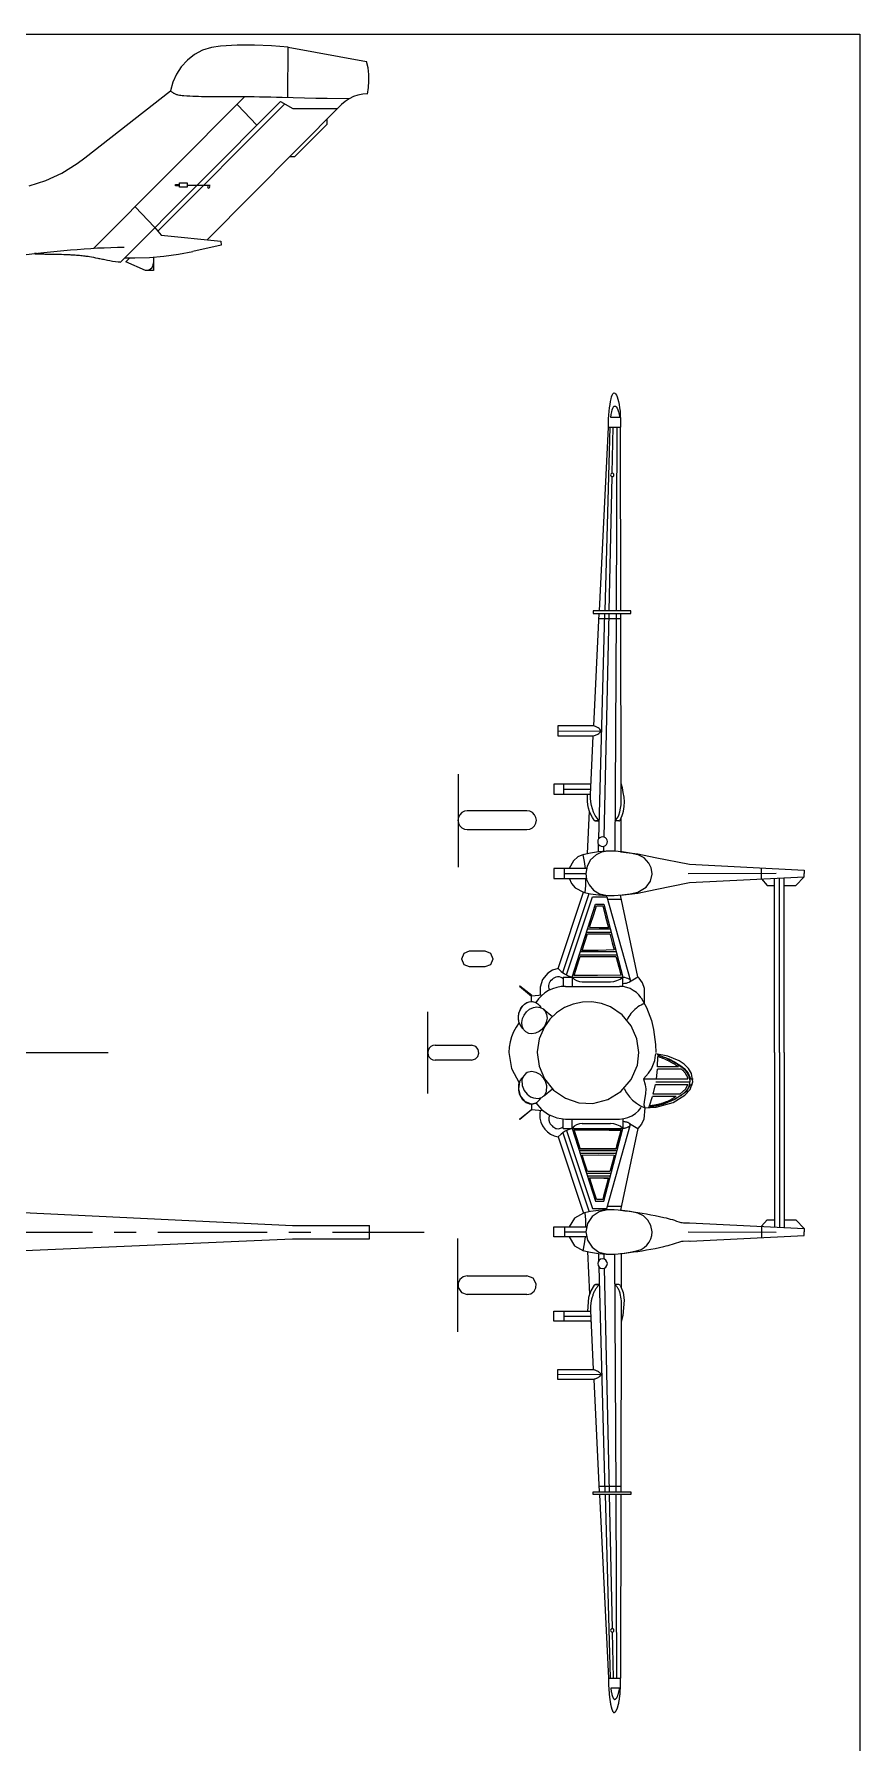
# Model space of a CAD drawing. Header units: inches. Extents: x 17 to 413, y 34 to 164.
# Drawn here: x 97.85 to 116.77, y 125.19 to 164.3 of the extents above; entities that cross this region are included whole.
import ezdxf

# ---------------------------------------------------------------- set-up
doc = ezdxf.new("R2010")
doc.units = ezdxf.units.IN
doc.header["$MEASUREMENT"] = 0
doc.linetypes.add('CENTERX2', pattern=[4, 2.5, -0.5, 0.5, -0.5])
doc.layers.add('CL', color=2, linetype='CENTERX2')
doc.layers.add('Layer 1', color=7, linetype='Continuous')

msp = doc.modelspace()

# ---------------------------------------------------------------- linework, layer by layer
at = {"linetype": 'Continuous'}
for p, q in [((73.45323, 140.98644), (99.54782, 140.98644)), ((103.77185, 137.0309), (105.53111, 137.0309)), ((105.53111, 136.7258), (105.53111, 137.0309)), ((103.77185, 136.7258), (105.53111, 136.7258))]:
    msp.add_line(p, q, dxfattribs=at)
at = {"layer": 'CL', "linetype": 'CENTERX2'}
msp.add_line((76.68892, 136.87943), (106.78484, 136.87943), dxfattribs=at)
at = {"layer": 'Layer 1', "color": 7}
for points in [[(72.8027, 164.29802), (116.76568, 164.29802), (116.76568, 124.4937), (72.8027, 124.4937), (72.8027, 164.29802), (72.8027, 164.29802)], [(102.11862, 164.02632), (101.91412, 163.99494), (101.71249, 163.92825), (101.52921, 163.82913), (101.36538, 163.70577), (101.22414, 163.54983), (101.11387, 163.38217), (101.03296, 163.19731), (100.9804, 162.99848)], [(103.67448, 164.00252), (103.28713, 164.03281), (102.89763, 164.04796), (102.50596, 164.04579), (102.11862, 164.02632)], [(103.66798, 162.8535), (103.67448, 164.00252)], [(103.67448, 164.00252), (105.46836, 163.67144)], [(105.48784, 162.92491), (105.5138, 163.07422), (105.52246, 163.22353), (105.52029, 163.375), (105.50082, 163.5243), (105.46836, 163.67144)], [(99.01773, 161.46863), (100.9804, 162.99848)], [(99.22114, 159.39998), (102.67691, 162.86865)], [(99.83569, 159.08189), (103.49487, 162.75613)], [(100.69044, 159.78731), (103.59225, 162.70203)], [(100.9804, 162.99848), (100.99122, 162.98766), (101.0042, 162.97684), (101.01719, 162.96819), (101.03017, 162.95953), (101.04315, 162.95088), (101.05614, 162.94439), (101.07128, 162.9379), (101.08427, 162.9314), (101.09942, 162.92491), (101.11456, 162.92059), (101.13187, 162.91626), (101.14702, 162.91193), (101.17948, 162.90544), (101.21194, 162.90111), (101.24656, 162.89679), (101.28118, 162.89246), (101.35043, 162.88813), (101.41751, 162.88597), (101.48676, 162.88164), (101.55384, 162.87947), (101.62092, 162.87731), (101.688, 162.87514), (101.75292, 162.87297), (101.81784, 162.87081), (101.88275, 162.87081), (102.01259, 162.86864), (102.14026, 162.86864), (102.26577, 162.86864), (102.51678, 162.86864), (102.76779, 162.86864), (102.8933, 162.86864), (103.01881, 162.86647), (103.14648, 162.86431), (103.27415, 162.86214), (103.40182, 162.85997), (103.53166, 162.85565), (103.78916, 162.84916), (104.04667, 162.84266), (104.30634, 162.83617), (104.56384, 162.83185), (105.07669, 162.82535)], [(103.49487, 162.75613), (103.78267, 162.59384)], [(105.49, 162.9314), (105.37964, 162.92491), (105.27144, 162.90327), (105.16758, 162.86865), (105.0702, 162.82105), (104.97932, 162.76046), (104.89492, 162.68689)], [(105.49, 162.9314), (105.48351, 162.9314)], [(101.81351, 159.59257), (104.89492, 162.68689)], [(102.51245, 162.68256), (102.95822, 162.21733)], [(103.78267, 162.59384), (104.80187, 162.59384)], [(104.55519, 162.345), (104.55519, 162.23031)], [(103.82379, 161.49676), (104.55519, 162.23031)], [(97.73644, 160.82631), (98.12229, 160.94936), (98.49135, 161.11818), (98.83933, 161.33948), (99.01773, 161.46862)], [(103.71126, 161.49676), (103.82379, 161.49676)], [(101.18381, 160.83029), (101.09509, 160.83029), (101.09509, 160.86059), (101.18381, 160.86059)], [(101.18381, 160.89521), (101.35692, 160.89521), (101.35692, 160.79567), (101.18381, 160.79567), (101.18381, 160.89521), (101.18381, 160.89521)], [(101.35692, 160.84544), (101.88275, 160.84544)], [(101.88059, 160.80433), (101.87193, 160.8238), (101.85246, 160.83246), (101.83298, 160.8238), (101.82433, 160.80433), (101.83298, 160.78485), (101.85246, 160.7762), (101.87193, 160.78485), (101.88059, 160.80433), (101.88059, 160.80433)], [(100.16677, 160.34775), (100.61253, 159.88252)], [(100.61253, 159.88252), (100.75968, 159.70076)], [(100.75968, 159.70076), (102.1316, 159.56011)], [(97.46188, 159.23336), (98.07643, 159.30044), (98.2279, 159.31558), (98.38154, 159.33073), (98.53518, 159.34588), (98.68882, 159.35886), (98.84246, 159.37184), (98.99609, 159.38483), (99.14973, 159.39565), (99.30337, 159.4043), (99.45701, 159.41079), (99.61065, 159.41729), (99.76428, 159.42161), (99.84218, 159.42161), (99.91792, 159.42378)], [(97.91197, 159.28313), (97.90548, 159.28097), (97.89899, 159.28097), (97.89249, 159.28097), (97.886, 159.28097), (97.88167, 159.2788), (97.87735, 159.2788), (97.87302, 159.2788), (97.87086, 159.2788), (97.86653, 159.2788), (97.86437, 159.27663), (97.8622, 159.27663), (97.86004, 159.27663), (97.8622, 159.27447), (97.86437, 159.27447), (97.86869, 159.27447), (97.87519, 159.2723), (97.88168, 159.2723), (97.89033, 159.2723), (97.90115, 159.2723), (97.91414, 159.27013), (97.92712, 159.27013), (97.94227, 159.27013), (97.95958, 159.27013), (97.97473, 159.27013), (97.9942, 159.26797), (98.01368, 159.26797), (98.03315, 159.26797), (98.05479, 159.26797), (98.07643, 159.26797), (98.09807, 159.2658), (98.12187, 159.2658), (98.14567, 159.2658), (98.17164, 159.2658), (98.22141, 159.26364), (98.27335, 159.26364), (98.37721, 159.26147), (98.43131, 159.2593), (98.48108, 159.2593), (98.53302, 159.25714), (98.55682, 159.25714), (98.58062, 159.25497), (98.60442, 159.25497), (98.62606, 159.25497), (98.64987, 159.2528), (98.67151, 159.2528), (98.69098, 159.25064), (98.71262, 159.25064), (98.75157, 159.24847), (98.79052, 159.2463), (98.82731, 159.24198), (98.86193, 159.23981), (98.89439, 159.23764), (98.92685, 159.23332), (98.95714, 159.23115), (98.98527, 159.22682), (99.01341, 159.22466), (99.04154, 159.22033), (99.0675, 159.216), (99.09347, 159.21384), (99.11944, 159.20951), (99.16704, 159.20085), (99.21465, 159.1922), (99.26226, 159.18138), (99.31203, 159.17056), (99.33799, 159.16623), (99.3618, 159.16191), (99.38993, 159.15541), (99.41589, 159.14892), (99.44402, 159.1446), (99.47216, 159.1381), (99.50029, 159.13378), (99.53058, 159.12729), (99.59117, 159.11647), (99.65176, 159.10565), (99.71451, 159.09699), (99.7751, 159.08834), (99.8054, 159.08401), (99.83569, 159.08184)], [(99.93739, 159.18143), (100.15811, 159.17927)], [(99.9547, 159.08839), (100.04559, 159.18143)], [(100.15811, 159.17927), (100.49352, 159.18576), (100.82676, 159.21389), (101.16001, 159.25933), (101.49108, 159.32208)], [(100.5909, 159.19225), (100.5909, 158.88715)], [(102.14026, 159.46923), (101.49108, 159.32208)], [(102.1316, 159.56011), (102.14026, 159.46923)], [(100.4048, 158.88715), (99.9547, 159.08839)], [(100.35503, 158.90879), (100.40913, 158.89364), (100.46322, 158.89797), (100.51516, 158.92177), (100.55627, 158.95855), (100.58224, 159.00832), (100.5909, 159.06242)], [(100.5909, 158.88715), (100.4048, 158.88715)], [(111.00611, 155.30038), (111.00827, 155.39559), (111.0126, 155.4908), (111.01909, 155.57952), (111.02558, 155.66608), (111.03424, 155.7483), (111.04506, 155.82404), (111.05588, 155.89112), (111.06669, 155.94954), (111.07968, 155.99715), (111.09266, 156.0361), (111.10781, 156.06423), (111.12079, 156.08154), (111.13378, 156.08803)], [(111.13378, 156.08803), (111.15326, 156.08154), (111.17273, 156.06423), (111.19221, 156.0361), (111.20952, 155.99498), (111.22466, 155.94738), (111.23981, 155.88895), (111.2528, 155.82187), (111.26362, 155.74614), (111.27227, 155.66608), (111.27876, 155.57952), (111.28309, 155.48864), (111.28309, 155.39559), (111.28309, 155.30038)], [(111.06021, 155.52759), (111.07103, 155.59467), (111.08185, 155.65093), (111.09483, 155.7007), (111.10781, 155.73748), (111.1208, 155.76561), (111.13378, 155.78293), (111.14676, 155.78725)], [(111.14676, 155.78725), (111.1684, 155.78293), (111.18571, 155.76562), (111.20519, 155.73748), (111.2225, 155.69854), (111.23765, 155.65093), (111.2528, 155.59467), (111.26578, 155.52759)], [(110.80054, 151.09817), (111.00611, 155.30255)], [(110.93037, 151.09817), (111.04506, 155.30255)], [(111.00611, 155.30255), (111.28309, 155.30255)], [(111.26578, 155.52759), (111.06021, 155.52759)], [(111.09267, 154.25091), (111.11647, 155.30255)], [(111.20303, 155.30255), (111.18139, 151.09817)], [(111.29175, 151.09817), (111.28309, 155.30255)], [(111.02342, 151.09817), (111.09267, 154.17085)], [(111.13378, 154.2098), (111.12945, 154.22927), (111.11431, 154.24442), (111.09483, 154.25091), (111.07536, 154.24442), (111.06021, 154.22927), (111.05372, 154.2098), (111.06021, 154.19032), (111.07536, 154.17518), (111.09483, 154.17085), (111.11431, 154.17518), (111.12945, 154.19032), (111.13378, 154.2098), (111.13378, 154.2098)], [(111.51896, 151.09817), (110.65988, 151.09817), (110.65988, 151.03541), (111.51896, 151.03541)], [(110.6707, 148.46475), (110.79621, 151.03541)], [(110.78755, 145.88759), (110.92821, 151.03541)], [(110.9109, 145.92004), (111.02342, 151.03541)], [(111.18139, 151.03541), (111.15542, 145.5933)], [(111.3004, 146.83536), (111.29175, 151.03541)], [(111.51896, 151.03541), (111.51896, 151.09817)], [(111.29175, 150.91856), (110.78972, 150.91856)], [(110.6707, 148.46475), (109.84625, 148.46475), (109.84625, 148.23754), (110.65988, 148.23754)], [(109.84625, 148.35006), (110.8265, 148.34573)], [(110.5928, 146.88945), (110.65988, 148.23754)], [(110.65988, 148.23754), (110.68585, 148.24187), (110.71182, 148.25269), (110.76591, 148.27865), (110.78972, 148.2938), (110.80919, 148.31111), (110.82218, 148.33059), (110.8265, 148.35006), (110.82434, 148.36737), (110.81352, 148.38685), (110.79621, 148.40416), (110.77457, 148.4193), (110.72263, 148.44743), (110.6707, 148.46475)], [(107.56548, 147.36118), (107.56332, 145.22977)], [(110.60579, 147.12964), (109.75537, 147.12964), (109.75537, 146.90027), (110.5928, 146.90027)], [(109.98474, 146.90027), (109.98474, 147.12964)], [(110.59713, 147.12964), (110.60579, 147.14912)], [(111.27444, 146.30738), (111.3004, 146.35931), (111.32204, 146.41124), (111.33935, 146.46317), (111.35234, 146.51511), (111.36099, 146.5692), (111.36748, 146.6233), (111.37181, 146.72933), (111.36532, 146.83536), (111.34801, 146.94139), (111.32637, 147.04525), (111.3004, 147.14912)], [(109.98474, 147.01496), (110.59929, 147.01496)], [(110.68369, 146.30738), (110.64041, 146.37013), (110.60362, 146.43721), (110.57549, 146.50862), (110.55385, 146.58435), (110.53654, 146.66225), (110.52788, 146.74231), (110.52572, 146.82238), (110.52788, 146.90027)], [(110.79837, 146.29006), (110.74644, 146.35065), (110.70316, 146.41773), (110.66854, 146.48914), (110.64041, 146.56704), (110.61877, 146.64494), (110.60362, 146.72717), (110.59497, 146.80939), (110.5928, 146.88945)], [(111.15758, 146.29006), (111.18571, 146.32036), (111.20735, 146.35282), (111.22899, 146.38527), (111.24414, 146.42206), (111.27011, 146.4978), (111.28742, 146.58002), (111.29607, 146.66225), (111.3004, 146.7488), (111.3004, 146.91542)], [(107.77538, 146.5216), (107.7083, 146.51294), (107.64988, 146.48048), (107.60011, 146.43288), (107.56981, 146.37229), (107.55899, 146.30738), (107.56981, 146.2403), (107.60011, 146.17971), (107.64988, 146.1321), (107.7083, 146.10181), (107.77538, 146.09099)], [(109.14081, 146.5216), (107.77538, 146.5216)], [(109.14081, 146.09099), (109.2079, 146.10181), (109.26849, 146.1321), (109.31609, 146.17971), (109.34639, 146.2403), (109.35721, 146.30738), (109.34639, 146.37229), (109.31609, 146.43288), (109.26849, 146.48048), (109.2079, 146.51294), (109.14081, 146.5216)], [(110.52788, 145.54137), (110.57549, 146.51078)], [(110.68369, 146.30738), (110.69667, 146.29439), (110.71182, 146.29007)], [(110.79837, 146.29006), (110.71182, 146.29006)], [(110.71182, 146.29006), (110.79837, 146.29006)], [(111.2463, 146.29006), (111.15758, 146.29006)], [(111.2463, 146.29006), (111.26145, 146.29439), (111.27444, 146.30737)], [(111.30257, 145.58248), (111.3004, 146.35498)], [(107.77538, 146.09099), (109.14081, 146.09099)], [(110.98231, 145.81618), (110.97798, 145.84864), (110.96283, 145.8811), (110.93686, 145.9049), (110.90657, 145.92004), (110.87195, 145.92654), (110.83732, 145.92004), (110.80703, 145.9049), (110.78106, 145.8811), (110.76592, 145.84864), (110.76159, 145.81618), (110.76592, 145.78156), (110.78106, 145.7491), (110.80703, 145.7253), (110.83732, 145.71015), (110.87195, 145.70366), (110.90657, 145.71015), (110.93686, 145.7253), (110.96283, 145.7491), (110.97798, 145.78156), (110.98231, 145.81618), (110.98231, 145.81618)], [(110.437, 145.51973), (110.30923, 145.46704), (110.2038, 145.37859), (110.11064, 145.20082)], [(111.67692, 145.5154), (111.50165, 145.55435), (111.32204, 145.58248), (111.14027, 145.59547), (110.9585, 145.59547), (110.7789, 145.58248), (110.59929, 145.55435), (110.42185, 145.5154)], [(110.48028, 145.20164), (110.4608, 145.36177), (110.43051, 145.51757)], [(110.98231, 145.59547), (110.84712, 145.57183), (110.72299, 145.51387), (110.59925, 145.40278), (110.51861, 145.2566), (110.48893, 145.08912)], [(110.7789, 145.58248), (110.78323, 145.74694)], [(110.90224, 145.59114), (110.9044, 145.71015)], [(111.28093, 145.58465), (111.68324, 145.53902), (112.07944, 145.45649), (112.86708, 145.29686)], [(112.008, 145.08912), (111.98847, 145.21351), (111.93458, 145.32691), (111.82825, 145.44254), (111.68704, 145.51193), (111.67692, 145.5154)], [(110.50192, 145.20164), (109.75537, 145.20164), (109.75537, 144.97444), (110.50192, 144.97444)], [(109.99772, 144.97444), (109.99772, 145.20164)], [(112.86708, 145.29685), (115.49191, 145.16702)], [(114.50949, 144.96145), (114.50949, 145.21679)], [(115.49191, 145.16702), (115.49191, 145.08912)], [(109.99772, 145.08912), (110.48893, 145.08912)], [(110.11064, 144.9775), (110.16056, 144.85676), (110.24372, 144.75546), (110.437, 144.65851)], [(110.47162, 144.64986), (110.48677, 144.81215), (110.4911, 144.97444)], [(110.48893, 145.08912), (110.50861, 144.95301), (110.56322, 144.82716), (110.66516, 144.70406), (110.80198, 144.62087), (110.98231, 144.58061)], [(111.28093, 144.59143), (111.68322, 144.63716), (112.07938, 144.72051), (112.86708, 144.87923)], [(111.67692, 144.66068), (111.87325, 144.77125), (111.96827, 144.91002), (112.00661, 145.07339), (112.008, 145.08912)], [(112.83462, 145.08912), (114.84922, 145.09345)], [(112.86708, 144.87923), (115.49191, 145.00906)], [(114.50949, 144.96145), (114.63932, 144.80998), (114.8146, 144.80998)], [(114.8146, 140.98644), (114.8146, 144.97444)], [(114.9228, 140.98644), (114.9228, 144.98093)], [(115.03099, 144.80998), (115.29715, 144.80998), (115.49191, 145.00906)], [(115.03099, 140.98644), (115.03099, 144.98526)], [(115.49191, 145.00906), (115.49191, 145.08912)], [(109.85491, 142.91444), (110.437, 144.65851)], [(109.96094, 142.81923), (110.56683, 144.62822)], [(110.04533, 142.7673), (110.64257, 144.55032)], [(110.17517, 142.71753), (110.71182, 144.3837), (110.90224, 144.3837), (111.33502, 142.71753)], [(110.42185, 144.66068), (110.59929, 144.62173), (110.7789, 144.59576), (110.9585, 144.58278), (111.14027, 144.58278), (111.32204, 144.59576), (111.50165, 144.62173), (111.67692, 144.66068)], [(110.57802, 143.85062), (110.59262, 143.90125), (110.67184, 144.14651), (110.73645, 144.34718), (110.80726, 144.34718), (110.87808, 144.34394), (110.94184, 144.09522), (111.00561, 143.84715), (110.79181, 143.84457), (110.57802, 143.85062), (110.57802, 143.85062)], [(110.64257, 144.55032), (110.97149, 144.55032)], [(110.97149, 144.55032), (111.50381, 142.65261)], [(110.98663, 144.49839), (111.3004, 144.49839)], [(111.68341, 142.72402), (111.28093, 144.59143)], [(110.46853, 143.51638), (110.52988, 143.70579), (110.78618, 143.70777), (111.04248, 143.70974), (111.0498, 143.68151), (111.09557, 143.50325), (111.13783, 143.34009), (110.77442, 143.32697), (110.40719, 143.32697), (110.46853, 143.51638), (110.46853, 143.51638)], [(110.50625, 143.7432), (111.0667, 143.7432)], [(111.04939, 143.81461), (110.52788, 143.81461)], [(107.82751, 143.3151), (108.18015, 143.3151), (108.30744, 143.26239), (108.36016, 143.13512), (108.36016, 143.12751), (108.30744, 143.00024), (108.18015, 142.94752), (107.82751, 142.94752), (107.70023, 143.00024), (107.64751, 143.12751), (107.64751, 143.13512), (107.70023, 143.26239), (107.82751, 143.3151), (107.82751, 143.3151)], [(110.22544, 142.75582), (110.33902, 143.11505), (110.36171, 143.18443), (110.76939, 143.18443), (111.17708, 143.18443), (111.18829, 143.14505), (111.24174, 142.94063), (111.28783, 142.76247), (110.75856, 142.74934), (110.22544, 142.75582), (110.22544, 142.75582)], [(110.22544, 142.75582), (110.33902, 143.11505), (110.36171, 143.18443), (110.76939, 143.18443), (111.17708, 143.18443), (111.18829, 143.14505), (111.24174, 142.94063), (111.28783, 142.76247), (110.75856, 142.74934), (110.22544, 142.75582), (110.22544, 142.75582)], [(110.33746, 143.22171), (111.20303, 143.22171)], [(111.18355, 143.29312), (110.36126, 143.29312)], [(109.85491, 142.91444), (109.72865, 142.87387), (109.61671, 142.80285), (109.49922, 142.66145), (109.44076, 142.48715), (109.44593, 142.30423)], [(109.85491, 142.91444), (109.92199, 142.84736), (109.99989, 142.7911), (110.08428, 142.74782), (110.17517, 142.71753)], [(109.2555, 142.29125), (108.97852, 142.51196), (108.97203, 142.50547), (109.24685, 142.28259)], [(110.02153, 142.50331), (109.92199, 142.49682), (109.82245, 142.4795), (109.72724, 142.44705), (109.63635, 142.40593), (109.55196, 142.35184), (109.47622, 142.28909), (109.40698, 142.21551), (109.34639, 142.13545)], [(109.66232, 142.41892), (109.64933, 142.45138), (109.64284, 142.48383), (109.64068, 142.52062), (109.64717, 142.55308), (109.65799, 142.58553), (109.6753, 142.61583), (109.69694, 142.64396), (109.72291, 142.66776), (109.74887, 142.6894), (109.77917, 142.70887), (109.81163, 142.72186), (109.84408, 142.72835), (109.88087, 142.72618), (109.91549, 142.71753), (109.94579, 142.70022), (109.96743, 142.67425)], [(109.96743, 142.71753), (111.33502, 142.71753)], [(109.96743, 142.71753), (109.96743, 142.50114)], [(110.02153, 142.50331), (111.25929, 142.50331)], [(110.17517, 142.71753), (110.17517, 142.50331)], [(110.17517, 142.71753), (110.22277, 142.67209), (110.27903, 142.63747), (110.34179, 142.61583), (110.4067, 142.60934)], [(110.20748, 142.71753), (111.33502, 142.71753)], [(110.4067, 142.60934), (111.05155, 142.60934)], [(111.05155, 142.60934), (111.12945, 142.61583), (111.20303, 142.63747), (111.27227, 142.67209), (111.33502, 142.71753)], [(111.75699, 142.23932), (111.70505, 142.3064), (111.64663, 142.36482), (111.57738, 142.41243), (111.50381, 142.45138), (111.42591, 142.4795), (111.34368, 142.49682), (111.25929, 142.50331)], [(111.33502, 142.49898), (111.33502, 142.71753)], [(111.33502, 142.71753), (111.37397, 142.71104), (111.41293, 142.70238), (111.44538, 142.69156), (111.47135, 142.67858), (111.49083, 142.6656), (111.50381, 142.65045), (111.50598, 142.6353), (111.50381, 142.62016), (111.49083, 142.60717), (111.47135, 142.59419), (111.44538, 142.58337), (111.41293, 142.57255), (111.37397, 142.56606), (111.33502, 142.56389)], [(111.49083, 142.60501), (111.68341, 142.72402)], [(111.83272, 142.11381), (111.8326, 142.45508), (111.78891, 142.58345), (111.70869, 142.69347), (111.6834, 142.72402)], [(109.0456, 141.54255), (109.00882, 141.58367), (108.97852, 141.6356), (108.95688, 141.69186), (108.94606, 141.75461), (108.94606, 141.81953), (108.95472, 141.88444), (108.97636, 141.94719), (109.00449, 142.00562), (109.04344, 142.05539), (109.08672, 142.09867), (109.13649, 142.13112), (109.18842, 142.1506), (109.24252, 142.15925), (109.29445, 142.15276), (109.34422, 142.13545), (109.38966, 142.10732), (109.43078, 142.06621), (109.46107, 142.0186)], [(108.95688, 141.69186), (108.94606, 141.79016), (108.95608, 141.8884), (108.99813, 141.99241), (109.04492, 142.05687), (109.11299, 142.1158), (109.19048, 142.15093), (109.26741, 142.15614), (109.34422, 142.13545)], [(109.11485, 141.46033), (109.06325, 141.51774), (109.02979, 141.59212), (109.02304, 141.67552), (109.0392, 141.76479), (109.07795, 141.84747), (109.13454, 141.92339), (109.20203, 141.97896), (109.28757, 142.02007), (109.369, 142.03292), (109.44544, 142.02345), (109.51061, 141.98826), (109.56155, 141.93451), (109.59203, 141.85835), (109.60112, 141.77644), (109.58119, 141.68206), (109.54738, 141.60406), (109.48075, 141.51988), (109.41845, 141.46916), (109.33463, 141.43071), (109.25565, 141.41723), (109.18189, 141.42713), (109.11485, 141.46033), (109.11485, 141.46033)], [(109.24685, 142.15925), (109.24685, 142.28909), (109.49786, 142.30856)], [(111.70722, 140.98644), (111.66028, 141.30637), (111.52946, 141.6018), (111.32127, 141.85071), (111.05221, 142.03159), (110.84706, 142.11019), (110.63063, 142.14801), (110.41095, 142.14432), (110.19606, 142.09834), (109.99903, 142.01651), (109.82031, 141.90003), (109.6655, 141.75327), (109.54019, 141.58059), (109.42039, 141.30186), (109.37748, 141.00144), (109.37668, 140.98644)], [(109.5195, 141.98182), (109.72291, 141.81736)], [(111.83272, 142.11381), (111.79377, 142.0965), (111.75482, 142.07703), (111.71804, 142.05539), (111.68125, 142.03159), (111.64663, 142.00562), (111.61201, 141.97749), (111.58171, 141.94719), (111.55142, 141.9169), (111.52328, 141.88228), (111.49732, 141.84766), (111.47352, 141.81087), (111.45404, 141.77409), (111.43456, 141.73514)], [(111.75699, 142.23932), (111.87814, 142.02366), (111.99009, 141.72182), (112.04044, 141.51392), (112.08472, 141.16989), (112.09239, 140.98644)], [(106.8687, 140.05165), (106.8687, 141.91907)], [(108.96337, 141.67455), (108.89196, 141.57285), (108.8357, 141.46465), (108.7881, 141.34997), (108.75564, 141.23096), (108.73616, 141.10978), (108.72967, 140.98644)], [(107.04182, 141.15955), (106.98772, 141.15089), (106.94011, 141.12709), (106.90116, 141.08814), (106.87736, 141.03837), (106.8687, 140.98644), (106.87736, 140.93234), (106.90116, 140.88474), (106.94011, 140.84579), (106.98772, 140.81982), (107.04182, 140.81333)], [(107.04182, 141.15955), (107.86843, 141.15955)], [(107.86843, 140.81333), (107.04182, 140.81333)], [(107.86843, 140.81333), (107.96605, 140.84253), (108.01883, 140.90123), (108.0421, 140.97641), (108.02381, 141.06142), (107.96827, 141.12902), (107.86843, 141.15955)], [(108.72967, 140.98644), (108.78984, 140.6232), (108.96337, 140.29833)], [(109.37668, 140.98644), (109.4194, 140.67556), (109.54241, 140.38682), (109.75013, 140.13089), (110.02066, 139.94253), (110.32574, 139.84077), (110.64707, 139.82543), (110.99077, 139.91068), (111.29251, 140.09567), (111.52852, 140.37013), (111.67005, 140.70331), (111.70722, 140.98644)], [(111.80676, 140.38921), (111.92395, 140.51661), (111.99321, 140.61446), (112.06651, 140.81047), (112.08751, 140.93177), (112.09239, 140.96264)], [(111.83705, 139.72275), (112.09773, 139.74103), (112.49355, 139.84839), (112.7596, 140.00976), (112.8797, 140.14591), (112.9431, 140.3148), (112.91229, 140.50921), (112.84014, 140.62587), (112.7406, 140.72073), (112.62704, 140.79636), (112.37073, 140.90523), (112.09239, 140.96264)], [(112.13351, 140.66403), (112.13784, 140.89989)], [(112.13784, 140.93018), (112.13567, 140.95615)], [(112.13784, 140.93667), (112.39102, 140.84796), (112.52092, 140.77939), (112.68592, 140.67207), (112.74231, 140.62531), (112.83572, 140.5179), (112.8844, 140.38706)], [(112.13784, 140.93018), (112.16813, 140.92152), (112.19843, 140.91287), (112.22656, 140.90421), (112.25685, 140.89339), (112.28498, 140.88258), (112.31528, 140.87176), (112.34341, 140.85877), (112.37154, 140.84579), (112.39967, 140.83281), (112.4278, 140.81766), (112.45593, 140.80251), (112.48406, 140.78737), (112.51219, 140.77005), (112.53816, 140.75491), (112.56629, 140.7376), (112.59226, 140.72029), (112.62039, 140.70081), (112.64636, 140.6835), (112.67232, 140.66403), (112.68531, 140.65321), (112.69829, 140.64455), (112.70911, 140.63373), (112.72209, 140.62291), (112.73291, 140.61209), (112.74373, 140.60127), (112.75672, 140.59045), (112.76537, 140.57963), (112.77619, 140.56665), (112.78701, 140.55583), (112.79567, 140.54285), (112.80432, 140.52987), (112.81298, 140.51688), (112.82163, 140.5039), (112.82813, 140.48875), (112.83678, 140.47577), (112.84111, 140.46062), (112.8476, 140.44548), (112.85193, 140.43249), (112.85842, 140.41734), (112.86059, 140.40003), (112.86491, 140.38489), (112.86708, 140.36974), (112.86924, 140.35459), (112.86924, 140.33728), (112.86924, 140.32214)], [(112.13784, 140.89989), (112.15298, 140.89556), (112.1703, 140.88907), (112.18544, 140.88474), (112.20059, 140.88041), (112.21574, 140.87392), (112.23089, 140.8696), (112.24603, 140.8631), (112.26118, 140.85661), (112.27633, 140.85228), (112.29148, 140.84579), (112.30662, 140.8393), (112.32177, 140.83281), (112.33692, 140.82415), (112.35206, 140.81766), (112.36505, 140.81117), (112.3802, 140.80252), (112.39534, 140.79602), (112.41049, 140.78737), (112.42347, 140.78088), (112.43862, 140.77222), (112.45377, 140.76357), (112.46892, 140.75491), (112.4819, 140.74626), (112.49705, 140.7376), (112.52518, 140.72029), (112.55331, 140.70298), (112.58144, 140.6835), (112.59442, 140.67485), (112.60957, 140.66403)], [(114.8146, 140.98644), (114.8146, 136.99628)], [(114.9228, 140.98644), (114.9228, 136.98979)], [(115.03099, 140.98644), (115.03099, 136.98546)], [(109.0456, 140.42816), (109.03045, 140.41302), (109.01531, 140.39787), (109.00232, 140.38056), (108.9915, 140.36109), (108.98068, 140.34161), (108.96987, 140.31997), (108.96337, 140.29833), (108.95688, 140.27453), (108.95039, 140.25289), (108.94822, 140.22693), (108.94606, 140.20312), (108.94389, 140.17932), (108.94606, 140.15335), (108.94822, 140.12739), (108.95255, 140.10359), (108.95688, 140.07978), (108.96553, 140.05382), (108.97419, 140.03001), (108.98284, 140.00838), (108.99366, 139.98457), (109.00665, 139.9651), (109.01963, 139.94346), (109.03478, 139.92398), (109.04993, 139.90667), (109.06724, 139.88936), (109.08455, 139.87422), (109.10186, 139.86123), (109.12134, 139.84825), (109.14081, 139.83743), (109.16029, 139.82877), (109.18192, 139.82228), (109.2014, 139.81796), (109.22304, 139.81363), (109.24251, 139.81363), (109.26415, 139.81363), (109.28363, 139.81579), (109.3031, 139.82012), (109.32258, 139.82661), (109.34205, 139.8331), (109.35937, 139.84392), (109.37884, 139.85474), (109.39399, 139.86772), (109.40914, 139.88287), (109.42428, 139.89802), (109.43727, 139.91533), (109.45025, 139.9348), (109.46107, 139.95428)], [(109.11485, 140.51255), (109.05859, 140.45197), (109.02658, 140.36334), (109.03138, 140.23221), (109.07807, 140.1209), (109.14823, 140.03342), (109.22341, 139.9779), (109.29375, 139.94936), (109.39571, 139.93731), (109.47851, 139.96138), (109.55035, 140.02163), (109.5893, 140.10091), (109.59799, 140.22701), (109.56658, 140.33312), (109.52832, 140.3964), (109.44101, 140.48656), (109.35451, 140.53397), (109.2438, 140.55525), (109.14788, 140.53131), (109.11485, 140.51255), (109.11485, 140.51255)], [(112.10754, 140.38921), (112.13135, 140.61209)], [(112.67882, 140.60993), (112.13135, 140.61209)], [(112.60957, 140.66403), (112.13351, 140.66403)], [(112.67882, 140.60993), (112.6918, 140.59911), (112.70262, 140.58613), (112.7156, 140.57531), (112.72859, 140.56232), (112.73941, 140.54934), (112.74373, 140.54285), (112.75023, 140.53636), (112.75455, 140.52987), (112.76104, 140.52337), (112.76537, 140.51688), (112.7697, 140.51039), (112.77402, 140.5039), (112.77835, 140.49741), (112.78268, 140.48875), (112.787, 140.48226), (112.79133, 140.47361), (112.79566, 140.46711), (112.79999, 140.46062), (112.80431, 140.45197), (112.80648, 140.44331), (112.81081, 140.43682), (112.81297, 140.42816), (112.81514, 140.41951), (112.81947, 140.41302), (112.82163, 140.40436), (112.8238, 140.39571), (112.82596, 140.38705)], [(108.96987, 140.31997), (108.94534, 140.16016), (108.98628, 140.00066), (109.08518, 139.87423), (109.23452, 139.81363), (109.32258, 139.82661)], [(109.5195, 139.9889), (109.72291, 140.15552)], [(111.36748, 140.16417), (111.42158, 140.0668), (111.4865, 139.97808), (111.56224, 139.89802), (111.64879, 139.82661), (111.74184, 139.76602), (111.84354, 139.72058)], [(111.80676, 140.38921), (112.10754, 140.38921)], [(111.80676, 140.38921), (111.85188, 140.24918), (111.86109, 140.15943), (111.85957, 140.0548), (111.82623, 139.8634), (111.81974, 139.79199), (111.84354, 139.72058)], [(111.93659, 139.74438), (112.24215, 139.805), (112.53095, 139.92176), (112.8036, 140.10677), (112.88659, 140.25722)], [(111.93876, 139.74871), (111.95607, 139.75088), (111.97554, 139.75088), (111.99285, 139.75304), (112.01233, 139.75737), (112.03181, 139.75954), (112.04912, 139.7617), (112.06859, 139.76603), (112.0859, 139.76819), (112.10538, 139.77251), (112.12485, 139.77684), (112.14433, 139.78117), (112.16164, 139.78549), (112.18112, 139.78982), (112.20059, 139.79631), (112.2179, 139.80064), (112.23738, 139.80713), (112.25685, 139.81362), (112.27416, 139.81795), (112.29364, 139.82444), (112.31311, 139.83093), (112.33043, 139.83959), (112.3499, 139.84608), (112.36721, 139.85257), (112.38669, 139.86123), (112.404, 139.86772), (112.42347, 139.87637), (112.44079, 139.88503), (112.4581, 139.89368), (112.47757, 139.90018), (112.49488, 139.90883), (112.51219, 139.91965), (112.52951, 139.92831), (112.54682, 139.93696), (112.56413, 139.94562), (112.58144, 139.95644), (112.59875, 139.96509), (112.6139, 139.97591), (112.63121, 139.98673), (112.64852, 139.99755), (112.66367, 140.0062), (112.67882, 140.01702), (112.69396, 140.02784), (112.70911, 140.04083), (112.72426, 140.05165), (112.73724, 140.06247), (112.75239, 140.07328), (112.76537, 140.08627), (112.77619, 140.09709), (112.78918, 140.11007), (112.8, 140.12305), (112.80432, 140.12738), (112.81081, 140.13387), (112.81514, 140.14036), (112.81947, 140.14686), (112.82379, 140.15335), (112.82812, 140.15984), (112.83245, 140.16633), (112.83678, 140.17282), (112.8411, 140.17931), (112.84327, 140.1858), (112.8476, 140.1923), (112.84976, 140.19879), (112.85193, 140.20528), (112.85409, 140.21177), (112.85626, 140.22043), (112.85842, 140.22692), (112.86059, 140.23341), (112.86275, 140.24207), (112.86492, 140.24856), (112.86492, 140.25505), (112.86708, 140.2637), (112.86708, 140.27236), (112.86925, 140.27885), (112.86925, 140.28751), (112.86925, 140.29616), (112.86925, 140.30482), (112.86925, 140.31347), (112.86925, 140.32213)], [(112.03181, 140.03434), (112.08374, 140.25722)], [(112.64419, 140.03434), (112.03181, 140.03434)], [(112.08374, 140.25722), (112.82596, 140.25722)], [(112.09672, 140.32214), (112.86924, 140.32214)], [(112.10754, 140.38921), (112.82596, 140.38705)], [(112.64419, 140.03434), (112.77403, 140.15119), (112.81814, 140.23464), (112.82595, 140.25722)], [(112.88439, 140.38705), (112.94498, 140.38705)], [(112.88655, 140.25722), (112.92983, 140.25722)], [(109.2555, 139.68163), (108.97852, 139.45875), (108.97203, 139.46741), (109.24685, 139.68812)], [(109.24685, 139.81363), (109.24685, 139.68163), (109.49786, 139.66216)], [(109.34639, 139.83527), (109.47645, 139.68329), (109.63846, 139.56769), (109.82323, 139.49392), (110.02153, 139.46741)], [(109.44593, 139.66649), (109.43511, 139.5756), (109.43943, 139.48472), (109.46107, 139.396), (109.49786, 139.31378), (109.54763, 139.23804), (109.61038, 139.17313), (109.68396, 139.11903), (109.76618, 139.08008), (109.85491, 139.05628)], [(111.25929, 139.46741), (111.36042, 139.477), (111.45542, 139.50142), (111.54387, 139.54088), (111.62573, 139.59331), (111.69801, 139.65768), (111.75699, 139.7314)], [(111.84354, 139.72058), (111.81828, 139.46413), (111.76738, 139.34781), (111.68342, 139.2467)], [(111.92794, 139.72491), (111.93876, 139.74871)], [(111.94741, 139.77251), (111.96256, 139.77467), (111.97771, 139.77684), (111.99069, 139.77684), (112.00584, 139.77901), (112.01882, 139.78117), (112.03181, 139.78333), (112.04695, 139.7855), (112.05994, 139.78767), (112.07292, 139.78983), (112.0859, 139.79199), (112.09672, 139.79416), (112.10971, 139.79632), (112.12053, 139.79849), (112.13351, 139.80281), (112.14433, 139.80498), (112.15731, 139.80715), (112.16813, 139.80931), (112.17895, 139.81364), (112.18977, 139.8158), (112.20059, 139.81796), (112.21141, 139.82229), (112.22007, 139.82446), (112.23089, 139.82878), (112.24171, 139.83095), (112.25036, 139.83312), (112.26118, 139.83744), (112.26984, 139.83961), (112.27849, 139.84394), (112.28931, 139.84826), (112.29797, 139.85042), (112.30662, 139.85475), (112.31528, 139.85691), (112.33259, 139.86557), (112.3499, 139.87206), (112.36505, 139.87855), (112.38236, 139.8872), (112.39751, 139.8937), (112.41265, 139.90235), (112.4278, 139.90884), (112.44295, 139.9175), (112.4581, 139.92615), (112.47108, 139.93265), (112.49921, 139.94996), (112.55547, 139.98241)], [(111.94741, 139.77251), (112.01666, 139.98241)], [(112.55547, 139.98241), (112.01666, 139.98241)], [(109.66232, 139.5518), (109.65267, 139.53191), (109.64316, 139.49682), (109.64068, 139.47728), (109.6416, 139.43992), (109.65495, 139.39129), (109.67226, 139.36099), (109.68771, 139.33953), (109.71776, 139.3081), (109.73669, 139.29161), (109.75653, 139.27749), (109.78257, 139.26231), (109.80298, 139.2532), (109.81812, 139.2467), (109.8537, 139.24237), (109.88953, 139.2467), (109.93065, 139.26185), (109.94664, 139.2731), (109.95878, 139.28348), (109.96744, 139.29863)], [(110.17517, 139.25319), (110.08428, 139.22289), (109.99989, 139.17962), (109.92199, 139.12336), (109.85491, 139.05628)], [(109.96743, 139.25319), (109.96743, 139.46957)], [(109.96743, 139.25319), (111.33502, 139.25319)], [(110.02153, 139.46741), (111.25929, 139.46741)], [(110.17517, 139.25319), (110.17517, 139.46741)], [(110.4067, 139.36354), (110.34179, 139.35489), (110.27903, 139.33325), (110.22277, 139.30079), (110.17517, 139.25319)], [(110.17517, 139.25319), (110.71182, 137.58918), (110.90224, 137.58918), (111.33502, 139.25319)], [(110.20748, 139.25319), (111.33502, 139.25319)], [(110.4067, 139.36354), (111.05155, 139.36354)], [(110.97149, 137.42256), (111.50381, 139.32027)], [(111.33502, 139.25319), (111.27227, 139.30079), (111.20303, 139.33541), (111.12945, 139.35489), (111.05155, 139.36354)], [(111.68341, 139.2467), (111.28093, 137.37928)], [(111.33502, 139.47174), (111.33502, 139.25319)], [(111.33502, 139.25319), (111.3545, 139.25751), (111.37397, 139.25968), (111.39129, 139.26401), (111.4086, 139.26834), (111.42591, 139.27266), (111.44106, 139.27915), (111.4562, 139.28565), (111.46702, 139.28997), (111.47784, 139.29646), (111.48866, 139.30512), (111.49515, 139.31161), (111.50165, 139.3181), (111.50381, 139.32459), (111.50597, 139.33325), (111.50597, 139.33974), (111.50381, 139.3484), (111.50165, 139.35489), (111.49515, 139.36138), (111.48866, 139.36787), (111.47784, 139.37436), (111.46702, 139.38085), (111.4562, 139.38518), (111.44106, 139.38951), (111.42591, 139.39384), (111.4086, 139.39816), (111.39129, 139.40249), (111.37397, 139.40465), (111.3545, 139.40682), (111.33502, 139.40898)], [(111.49083, 139.36571), (111.68341, 139.2467)], [(109.85491, 139.05628), (110.437, 137.31437)], [(109.96094, 139.15365), (110.56683, 137.3425)], [(110.04533, 139.20558), (110.64257, 137.42256)], [(110.35879, 138.79434), (110.28868, 139.01189), (110.2218, 139.22006), (110.75655, 139.22006), (111.29129, 139.22006), (111.2506, 139.0644), (111.19411, 138.84685), (111.17833, 138.78497), (110.77018, 138.78497), (110.35879, 138.79434), (110.35879, 138.79434)], [(110.35879, 138.79434), (110.28868, 139.01189), (110.2218, 139.22006), (110.75655, 139.22006), (111.29129, 139.22006), (111.2506, 139.0644), (111.19411, 138.84685), (111.17833, 138.78497), (110.77018, 138.78497), (110.35879, 138.79434), (110.35879, 138.79434)], [(110.29448, 138.99412), (110.22544, 139.21166), (110.75886, 139.2161), (111.28819, 139.20546), (111.23489, 139.00479), (111.18103, 138.79789), (111.17639, 138.78101), (110.76996, 138.78101), (110.36353, 138.78101), (110.29449, 138.99412), (110.29448, 138.99412)], [(110.33746, 138.74901), (111.20303, 138.74901)], [(111.18355, 138.6776), (110.36126, 138.6776)], [(110.4688, 138.45296), (110.40834, 138.64223), (110.77191, 138.64418), (111.13812, 138.6435), (111.09894, 138.48027), (111.04984, 138.29153), (111.04253, 138.2634), (110.78589, 138.26352), (110.52925, 138.26364), (110.4688, 138.45292), (110.4688, 138.45296)], [(110.50625, 138.22752), (111.0667, 138.22752)], [(111.04939, 138.15611), (110.52788, 138.15611)], [(110.7339, 137.6316), (110.65258, 137.8829), (110.57446, 138.12483), (110.79039, 138.12483), (111.00632, 138.12483), (110.96179, 137.95417), (110.89708, 137.70286), (110.8769, 137.62222), (110.80701, 137.62222), (110.7339, 137.6316), (110.7339, 137.6316)], [(110.66803, 137.83769), (110.58886, 138.08283), (110.57802, 138.11846), (110.79232, 138.12087), (111.00249, 138.10774), (110.87808, 137.62921), (110.80721, 137.62577), (110.73634, 137.62577), (110.66803, 137.83769), (110.66803, 137.83769)], [(94.75049, 137.468), (103.77185, 137.0309)], [(110.437, 137.31437), (110.22994, 137.19967), (110.10822, 136.99732)], [(111.67692, 137.31004), (111.50165, 137.34899), (111.32204, 137.37712), (111.14027, 137.3901), (110.9585, 137.3901), (110.7789, 137.37712), (110.59929, 137.34899), (110.42185, 137.31004)], [(110.4911, 136.99628), (110.48677, 137.16073), (110.47162, 137.32302)], [(110.98231, 137.3901), (110.79143, 137.3458), (110.63411, 137.23548), (110.52754, 137.07588), (110.48893, 136.88376)], [(110.64257, 137.42256), (110.97149, 137.42256)], [(110.98663, 137.47233), (111.3004, 137.47233)], [(111.28093, 137.37928), (111.38047, 137.36846), (111.48001, 137.35548), (111.58171, 137.3425), (111.68125, 137.32735), (111.78079, 137.3122), (111.88033, 137.29489), (111.97987, 137.27758), (112.07941, 137.26027), (112.17895, 137.23863), (112.27633, 137.21699), (112.3261, 137.20617), (112.3737, 137.19319), (112.42347, 137.17804), (112.47108, 137.16506), (112.52085, 137.14991), (112.56846, 137.1326), (112.61606, 137.11746), (112.64203, 137.1088), (112.66583, 137.10231), (112.69808, 137.09705), (112.72873, 137.09366), (112.7992, 137.09149), (112.84111, 137.09149), (112.86708, 137.09149)], [(112.008, 136.88376), (111.98199, 137.02696), (111.91355, 137.1522), (111.80956, 137.2498), (111.67692, 137.31004)], [(110.50192, 136.76907), (109.75537, 136.76907), (109.75537, 136.99628), (110.50192, 136.99628)], [(109.99772, 136.99628), (109.99772, 136.76907)], [(109.99772, 136.88376), (110.48893, 136.88376)], [(110.48893, 136.88376), (110.52721, 136.69142), (110.63373, 136.53104), (110.7912, 136.41988), (110.98231, 136.37525)], [(111.67692, 136.45532), (111.75482, 136.48344), (111.82623, 136.52672), (111.88899, 136.58082), (111.93876, 136.6479), (111.97554, 136.72147), (111.99935, 136.80153), (112.008, 136.88376)], [(112.83462, 136.88376), (114.84922, 136.87727)], [(112.86708, 137.09149), (115.49191, 136.96382)], [(114.50949, 137.01143), (114.63932, 137.16073), (114.8146, 137.16073)], [(114.50949, 137.01143), (114.50949, 136.75609)], [(115.03099, 137.16073), (115.29715, 137.16073), (115.49191, 136.96382)], [(115.49191, 136.96382), (115.49191, 136.88376)], [(115.49191, 136.8037), (115.49191, 136.88376)], [(93.95653, 136.29461), (103.77185, 136.7258)], [(107.55899, 134.59872), (107.55899, 136.73013)], [(110.10955, 136.76754), (110.23022, 136.56585), (110.437, 136.45315)], [(110.43051, 136.45315), (110.4608, 136.61111), (110.48028, 136.76907)], [(111.28093, 136.38607), (111.38047, 136.39689), (111.48001, 136.40987), (111.58171, 136.42502), (111.68125, 136.438), (111.78079, 136.45315), (111.88033, 136.47046), (111.97987, 136.48777), (112.07941, 136.50725), (112.17895, 136.52672), (112.27633, 136.54836), (112.3261, 136.56134), (112.3737, 136.57433), (112.42347, 136.58731), (112.47108, 136.60246), (112.52085, 136.6176), (112.56846, 136.63275), (112.61606, 136.65006), (112.64203, 136.65655), (112.66583, 136.66305), (112.68964, 136.66954), (112.7156, 136.67386), (112.83923, 136.67574), (112.86989, 136.6748)], [(112.87927, 136.6748), (115.49191, 136.8037)], [(110.42185, 136.45532), (110.59929, 136.41637), (110.7789, 136.3904), (110.9585, 136.37742), (111.14027, 136.37742), (111.32204, 136.3904), (111.50165, 136.41637), (111.67692, 136.45532)], [(110.52788, 136.43151), (110.57549, 135.45994)], [(110.98231, 136.1567), (110.97365, 136.19998), (110.94985, 136.2346), (110.91522, 136.2584), (110.87195, 136.26706), (110.82867, 136.2584), (110.79405, 136.2346), (110.77024, 136.19998), (110.76159, 136.1567), (110.77024, 136.11342), (110.79405, 136.07664), (110.82867, 136.05284), (110.87195, 136.04418), (110.91522, 136.05284), (110.94985, 136.07664), (110.97365, 136.11342), (110.98231, 136.1567), (110.98231, 136.1567)], [(110.7789, 136.3904), (110.78323, 136.22378)], [(110.90224, 136.37958), (110.9044, 136.26273)], [(111.18139, 130.9353), (111.15542, 136.37742)], [(111.30257, 136.38824), (111.3004, 135.61574)], [(107.77538, 135.88189), (107.68063, 135.85761), (107.60643, 135.79489), (107.56474, 135.70773), (107.56752, 135.61009), (107.6448, 135.4947), (107.77538, 135.44912)], [(107.77538, 135.88189), (109.14081, 135.88189)], [(109.14081, 135.44912), (109.23113, 135.46872), (109.30368, 135.52484), (109.34768, 135.60512), (109.35233, 135.69717), (109.28108, 135.82757), (109.14081, 135.88189)], [(110.78755, 136.08313), (110.92821, 130.9353)], [(110.9109, 136.05284), (111.02342, 130.9353)], [(109.14081, 135.44912), (107.77538, 135.44912)], [(110.68369, 135.66551), (110.60302, 135.53126), (110.55208, 135.3831), (110.5279, 135.07044)], [(110.79837, 135.68065), (110.78539, 135.66551), (110.77241, 135.65252), (110.75942, 135.63738), (110.74644, 135.62006), (110.73562, 135.60492), (110.7248, 135.58761), (110.71398, 135.57246), (110.70316, 135.55515), (110.69451, 135.53784), (110.68369, 135.51836), (110.67503, 135.50105), (110.66854, 135.48158), (110.65988, 135.46427), (110.65339, 135.44479), (110.6469, 135.42532), (110.64041, 135.40584), (110.63392, 135.38637), (110.62742, 135.36689), (110.6231, 135.34525), (110.61877, 135.32578), (110.61444, 135.3063), (110.61012, 135.28467), (110.60795, 135.26519), (110.60362, 135.24355), (110.60146, 135.22408), (110.5993, 135.2046), (110.59713, 135.18296), (110.59496, 135.16349), (110.59496, 135.14185), (110.5928, 135.12238), (110.5928, 135.1029), (110.5928, 135.08343)], [(110.71182, 135.68065), (110.68369, 135.66551)], [(110.79837, 135.68065), (110.71182, 135.68065)], [(110.71182, 135.68065), (110.79837, 135.68065)], [(111.2463, 135.68065), (111.15758, 135.68065)], [(111.15758, 135.68065), (111.17273, 135.66551), (111.18571, 135.65036), (111.19653, 135.63521), (111.20735, 135.62006), (111.21817, 135.60275), (111.22899, 135.58544), (111.23765, 135.56813), (111.24414, 135.55082), (111.2528, 135.53135), (111.25929, 135.51187), (111.26578, 135.4924), (111.27011, 135.47292), (111.27876, 135.43397), (111.28742, 135.39286), (111.29175, 135.34958), (111.29607, 135.30847), (111.29823, 135.26519), (111.3004, 135.22191), (111.3004, 135.1808), (111.3004, 135.13752), (111.3004, 135.09641), (111.3004, 135.05746)], [(111.27444, 135.66551), (111.2463, 135.68065)], [(111.27444, 135.66551), (111.34128, 135.49982), (111.36953, 135.32444), (111.33588, 134.9695), (111.30041, 134.82376)], [(110.60579, 134.84324), (109.75537, 134.84324), (109.75537, 135.07044), (110.5928, 135.07044)], [(109.98474, 135.07044), (109.98474, 134.84324)], [(109.98474, 134.95576), (110.59929, 134.95576)], [(110.5928, 135.08343), (110.65988, 133.73534)], [(111.3004, 135.13536), (111.29175, 130.9353)], [(110.59713, 134.84324), (110.60579, 134.82376)], [(110.6707, 133.50597), (109.84625, 133.50597), (109.84625, 133.73534), (110.65988, 133.73534)], [(109.84625, 133.62066), (110.8265, 133.62498)], [(110.65988, 133.73534), (110.67287, 133.73317), (110.68585, 133.72885), (110.69883, 133.72452), (110.71182, 133.72019), (110.72696, 133.7137), (110.73995, 133.70721), (110.75293, 133.70072), (110.76591, 133.69423), (110.7789, 133.68557), (110.78972, 133.67692), (110.80054, 133.66826), (110.80919, 133.65961), (110.81568, 133.65095), (110.82218, 133.64013), (110.82434, 133.6358), (110.82651, 133.63148), (110.82651, 133.62715), (110.82651, 133.62282), (110.82867, 133.6185), (110.82651, 133.61201), (110.82651, 133.60768), (110.82434, 133.60335), (110.82218, 133.59902), (110.82001, 133.5947), (110.81352, 133.58604), (110.80703, 133.57739), (110.79621, 133.56873), (110.78539, 133.56008), (110.77457, 133.55142), (110.76158, 133.54493), (110.7486, 133.53844), (110.73562, 133.53195), (110.72263, 133.52545), (110.70965, 133.51896), (110.69667, 133.51464), (110.68368, 133.51031), (110.6707, 133.50598)], [(110.6707, 133.50597), (110.79621, 130.9353)], [(111.29175, 131.05432), (110.78972, 131.05432)], [(111.51896, 130.87255), (110.65988, 130.87255), (110.65988, 130.9353), (111.51896, 130.9353)], [(110.80054, 130.87255), (111.00611, 126.66817)], [(110.93037, 130.87255), (111.04506, 126.66817)], [(111.02342, 130.87255), (111.09267, 127.80203)], [(111.20303, 126.66817), (111.18139, 130.87255)], [(111.29175, 130.87255), (111.28309, 126.66817)], [(111.51896, 130.9353), (111.51896, 130.87255)], [(111.13378, 127.76092), (111.12945, 127.78256), (111.11431, 127.79554), (111.09483, 127.80203), (111.07536, 127.79554), (111.06021, 127.78256), (111.05372, 127.76092), (111.06021, 127.74145), (111.07536, 127.7263), (111.09483, 127.72197), (111.11431, 127.7263), (111.12945, 127.74145), (111.13378, 127.76092), (111.13378, 127.76092)], [(111.09267, 127.72197), (111.11647, 126.66817)], [(111.00611, 126.67033), (111.00611, 126.65302), (111.00611, 126.63571), (111.00611, 126.61624), (111.00827, 126.59893), (111.00827, 126.58161), (111.00827, 126.5643), (111.01044, 126.54699), (111.01044, 126.52968), (111.01044, 126.51237), (111.0126, 126.49506), (111.0126, 126.47775), (111.01477, 126.46044), (111.01477, 126.44313), (111.01693, 126.42798), (111.01693, 126.41067), (111.0191, 126.39336), (111.0191, 126.37821), (111.02126, 126.3609), (111.02343, 126.34575), (111.02343, 126.32844), (111.02559, 126.3133), (111.02776, 126.29815), (111.02776, 126.28084), (111.02992, 126.26569), (111.03209, 126.25054), (111.03426, 126.23756), (111.03426, 126.22241), (111.03642, 126.20727), (111.03858, 126.19428), (111.04075, 126.17914), (111.04292, 126.16615), (111.04508, 126.15317), (111.04508, 126.14019), (111.04724, 126.1272), (111.04941, 126.11422), (111.05158, 126.10124), (111.05374, 126.09042), (111.0559, 126.07744), (111.05807, 126.06662), (111.06024, 126.0558), (111.0624, 126.04498), (111.06456, 126.03416), (111.06673, 126.02334), (111.06889, 126.01252), (111.07106, 126.00386), (111.07539, 125.99521), (111.07755, 125.98655), (111.07972, 125.9779), (111.08188, 125.96924), (111.08405, 125.96059), (111.08621, 125.9541), (111.08838, 125.9476), (111.09055, 125.94111), (111.09271, 125.93462), (111.09703, 125.92813), (111.0992, 125.92164), (111.10136, 125.91731), (111.10353, 125.91298), (111.10569, 125.90866), (111.10786, 125.90433), (111.11219, 125.9), (111.11435, 125.89568), (111.11652, 125.89351), (111.11869, 125.89134), (111.12085, 125.88918), (111.12301, 125.88701), (111.12734, 125.88701), (111.1295, 125.88484), (111.13167, 125.88484), (111.13383, 125.88484)], [(111.00611, 126.66817), (111.28309, 126.66817)], [(111.26578, 126.44313), (111.06021, 126.44313)], [(111.06021, 126.44313), (111.06237, 126.42582), (111.06453, 126.40851), (111.0667, 126.3912), (111.07103, 126.37388), (111.07319, 126.35874), (111.07752, 126.34359), (111.07968, 126.33061), (111.08184, 126.31546), (111.08617, 126.30248), (111.08834, 126.28949), (111.09266, 126.27867), (111.09483, 126.26569), (111.09916, 126.25704), (111.10348, 126.24622), (111.10565, 126.23756), (111.10998, 126.22891), (111.11214, 126.22025), (111.11647, 126.21376), (111.1208, 126.20727), (111.12296, 126.20078), (111.12729, 126.19645), (111.12945, 126.19212), (111.13378, 126.18996), (111.1381, 126.18779), (111.14027, 126.18563), (111.1446, 126.18346), (111.14676, 126.18346)], [(111.13378, 125.88485), (111.13811, 125.88485), (111.14027, 125.88485), (111.1446, 125.88702), (111.14893, 125.88702), (111.15325, 125.88918), (111.15542, 125.89135), (111.15975, 125.89568), (111.16407, 125.89784), (111.16624, 125.90001), (111.17056, 125.90434), (111.17489, 125.90866), (111.17705, 125.91299), (111.18138, 125.91948), (111.18354, 125.92381), (111.18787, 125.9303), (111.1922, 125.93463), (111.19436, 125.94112), (111.19868, 125.94978), (111.20085, 125.95627), (111.20518, 125.96276), (111.20734, 125.97141), (111.21167, 125.98007), (111.21383, 125.98873), (111.216, 125.99738), (111.22032, 126.00604), (111.22249, 126.01686), (111.22465, 126.02551), (111.22898, 126.03633), (111.23115, 126.04715), (111.23331, 126.05797), (111.23547, 126.06879), (111.2398, 126.07961), (111.24196, 126.09259), (111.24413, 126.10341), (111.24629, 126.11639), (111.24846, 126.12938), (111.25062, 126.14236), (111.25279, 126.15534), (111.25495, 126.16833), (111.25712, 126.18131), (111.25928, 126.19646), (111.26145, 126.20944), (111.26361, 126.22459), (111.26578, 126.23973), (111.26578, 126.25272), (111.26794, 126.26786), (111.27011, 126.28301), (111.27227, 126.30032), (111.27227, 126.31547), (111.27444, 126.33062), (111.27444, 126.34576), (111.2766, 126.36307), (111.2766, 126.37822), (111.27876, 126.39553), (111.27876, 126.41284), (111.28093, 126.42799), (111.28093, 126.4453), (111.28093, 126.46261), (111.2831, 126.47992), (111.2831, 126.49723), (111.2831, 126.51454), (111.2831, 126.53185), (111.2831, 126.54917), (111.2831, 126.56648), (111.2831, 126.58379), (111.2831, 126.6011), (111.2831, 126.61841), (111.2831, 126.63572), (111.2831, 126.65303), (111.2831, 126.67034)], [(111.14676, 126.18346), (111.15326, 126.18346), (111.15758, 126.18563), (111.16407, 126.1878), (111.1684, 126.18996), (111.17273, 126.19429), (111.17706, 126.19862), (111.18355, 126.20295), (111.18787, 126.20944), (111.1922, 126.21376), (111.19653, 126.22242), (111.20302, 126.22891), (111.20735, 126.23757), (111.21167, 126.24839), (111.216, 126.25704), (111.22033, 126.26786), (111.22466, 126.27868), (111.22898, 126.29166), (111.23331, 126.30248), (111.23764, 126.31763), (111.2398, 126.33061), (111.24413, 126.34576), (111.24846, 126.36091), (111.25278, 126.37605), (111.25495, 126.3912), (111.25928, 126.40851), (111.26144, 126.42582), (111.26576, 126.44313)]]:
    msp.add_lwpolyline(points, dxfattribs=at)

doc.saveas('drawing.dxf')
